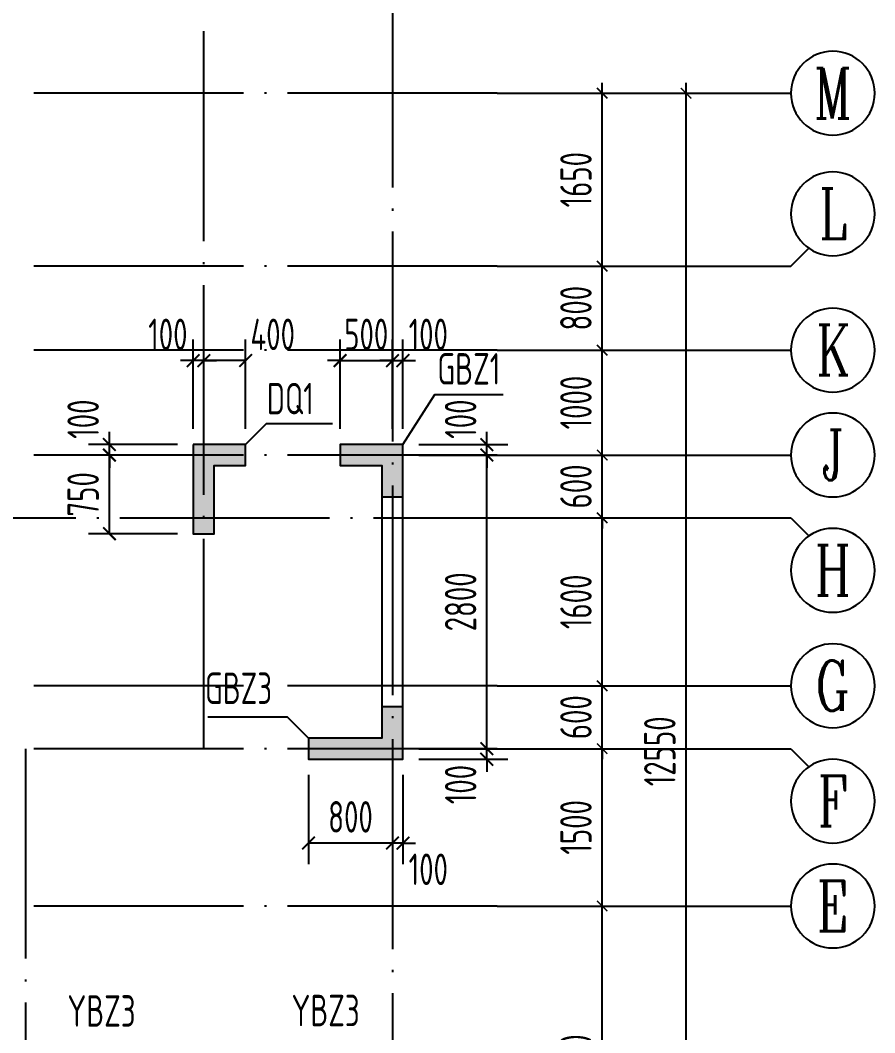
# Model space of a CAD drawing. Extents: x -812054 to 22247, y -644080 to 1003627.
# Drawn here: x -434369 to -426219, y -286469 to -276815 of the extents above; entities that cross this region are included whole.
import ezdxf
from ezdxf.enums import TextEntityAlignment as Align

# ---------------------------------------------------------------- set-up
doc = ezdxf.new("R2010")
doc.units = 0
doc.header["$LTSCALE"] = 1000
doc.linetypes.add('DOTE', pattern=[2.42, 2, -0.2, 0.02, -0.2])
doc.layers.get('0').update_dxf_attribs({"linetype": 'CONTINUOUS'})
doc.layers.get('DEFPOINTS').update_dxf_attribs({"linetype": 'CONTINUOUS'})
for name, color, linetype in [('A-AXIS', 1, 'CONTINUOUS'), ('A-DOTE', 10, 'DOTE'), ('AXIS_NUM', 7, 'CONTINUOUS'), ('S-Q墙实线', 6, 'CONTINUOUS'), ('S-Q墙标注', 3, 'CONTINUOUS'), ('S-X详图填充', 252, 'CONTINUOUS'), ('S-X详图实线', 4, 'CONTINUOUS'), ('S-Y一般标注', 3, 'CONTINUOUS'), ('S-Z柱编号', 6, 'CONTINUOUS')]:
    doc.layers.add(name, color=color, linetype=linetype)
doc.styles.add('TSSD_Axis', font='complex.shx', dxfattribs={"width": 0.7, "bigfont": 'hztxt.shx'})
doc.styles.add('TSSD_DIMENSION', font='Tssdeng.shx', dxfattribs={"width": 0.7, "bigfont": 'tssdchn.shx'})
doc.styles.add('TSSD_REIN', font='tssdeng.shx', dxfattribs={"width": 0.7, "height": 300, "bigfont": 'tssdchn.shx'})
doc.styles.add('结构文字', font='zstxt.shx', dxfattribs={"width": 0.7, "bigfont": 'zshz.shx'})
doc.dimstyles.new('STRUCK', dxfattribs={"dimtxt": 400, "dimasz": 121, "dimexe": 200, "dimexo": 150, "dimgap": 115, "dimtad": 1, "dimdec": 0, "dimdsep": 46, "dimtxsty": '结构文字', "dimblk": 'ARCHTICK', "dimcen": 400, "dimclrd": 3, "dimclre": 3, "dimclrt": 7, "dimadec": 0, "dimazin": 0, "dimtfac": 1, "dimtdec": 0, "dimtix": 1, "dimtmove": 2, "dimatfit": 3, "dimldrblk": '_DIMX', "dimfxl": 1, "dimtolj": 1, "dimtzin": 0, "dimarcsym": 0})
doc.dimstyles.new('TSSD_100_100', dxfattribs={"dimtxt": 300, "dimasz": 100, "dimexe": 100, "dimexo": 250, "dimgap": 100, "dimtad": 1, "dimdec": 0, "dimzin": 0, "dimdsep": 46, "dimtxsty": 'TSSD_DIMENSION', "dimblk": 'ARCHTICK', "dimcen": 0, "dimdle": 100, "dimclrt": 7, "dimadec": 0, "dimazin": 0, "dimtfac": 1, "dimtdec": 0, "dimtix": 1, "dimtmove": 2, "dimatfit": 3, "dimldrblk": 'ARCHTICK', "dimfxl": 1, "dimtolj": 1, "dimtzin": 0, "dimarcsym": 0})

# ---------------------------------------------------------------- blocks, each defined once
blk = doc.blocks.new('ts_axno')
at = {"color": 0, "linetype": 'ByBlock', "lineweight": -2}
blk.add_circle((0, 0), 0.5, dxfattribs=at)
at = {"color": 0, "linetype": 'ByBlock', "lineweight": -2, "style": 'TSSD_Axis', "width": 0.7}
blk.add_attdef('A', text='', height=0.6, dxfattribs=at).set_placement((0, 0), align=Align.MIDDLE_CENTER)
blk = doc.blocks.new('_ArchTick')
at = {"color": 0, "linetype": 'ByBlock', "const_width": 0.15}
blk.add_lwpolyline([(-0.5, -0.5), (0.5, 0.5)], dxfattribs=at)
blk = doc.blocks.new('*D188')
at = {"layer": 'DEFPOINTS', "color": 0, "transparency": 16777216}
for p in [(55600, 10900), (56600, 10900), (55600, 9400)]:
    blk.add_point(p, dxfattribs=at)
at = {"layer": 'S-Y一般标注', "color": 0, "lineweight": -2, "transparency": 16777216}
for p, q in [((56600, 9300), (56600, 11000)), ((55850, 10900), (56700, 10900)), ((55850, 9400), (56700, 9400))]:
    blk.add_line(p, q, dxfattribs=at)
at = {"layer": 'S-Y一般标注', "color": 0, "lineweight": -2, "transparency": 16777216, "xscale": 100, "yscale": 100, "zscale": 100}
for p, rotation in [((56600, 10900), 90), ((56600, 9400), 270)]:
    blk.add_blockref('_ArchTick', p, dxfattribs=dict(at, rotation=rotation))
at = {"layer": 'S-Y一般标注', "color": 7, "transparency": 16777216, "insert": (56350, 10150), "char_height": 300, "attachment_point": 5, "rotation": 90, "style": 'TSSD_DIMENSION'}
blk.add_mtext('\\A1;1500', dxfattribs=at)
blk = doc.blocks.new('*D189')
at = {"layer": 'DEFPOINTS', "color": 0, "transparency": 16777216}
for p in [(55600, 11500), (56600, 11500), (55600, 10900)]:
    blk.add_point(p, dxfattribs=at)
at = {"layer": 'S-Y一般标注', "color": 0, "lineweight": -2, "transparency": 16777216}
for p, q in [((56600, 11500), (56600, 11600)), ((55850, 11500), (56700, 11500)), ((56600, 10900), (56600, 11500)), ((55850, 10900), (56700, 10900)), ((56600, 10900), (56600, 10800))]:
    blk.add_line(p, q, dxfattribs=at)
at = {"layer": 'S-Y一般标注', "color": 0, "lineweight": -2, "transparency": 16777216, "xscale": 100, "yscale": 100, "zscale": 100}
for p, rotation in [((56600, 11500), 270), ((56600, 10900), 90)]:
    blk.add_blockref('_ArchTick', p, dxfattribs=dict(at, rotation=rotation))
at = {"layer": 'S-Y一般标注', "color": 7, "transparency": 16777216, "insert": (56350, 11200), "char_height": 300, "attachment_point": 5, "rotation": 90, "style": 'TSSD_DIMENSION'}
blk.add_mtext('\\A1;600', dxfattribs=at)
blk = doc.blocks.new('*D190')
at = {"layer": 'DEFPOINTS', "color": 0, "transparency": 16777216}
for p in [(55600, 13100.3), (56600, 13100.3), (55600, 11500)]:
    blk.add_point(p, dxfattribs=at)
at = {"layer": 'S-Y一般标注', "color": 0, "lineweight": -2, "transparency": 16777216}
for p, q in [((56600, 11400), (56600, 13200.3)), ((55850, 13100.3), (56700, 13100.3)), ((55850, 11500), (56700, 11500))]:
    blk.add_line(p, q, dxfattribs=at)
at = {"layer": 'S-Y一般标注', "color": 0, "lineweight": -2, "transparency": 16777216, "xscale": 100, "yscale": 100, "zscale": 100}
for p, rotation in [((56600, 13100.3), 90), ((56600, 11500), 270)]:
    blk.add_blockref('_ArchTick', p, dxfattribs=dict(at, rotation=rotation))
at = {"layer": 'S-Y一般标注', "color": 7, "transparency": 16777216, "insert": (56350, 12300.2), "char_height": 300, "attachment_point": 5, "rotation": 90, "style": 'TSSD_DIMENSION'}
blk.add_mtext('\\A1;1600', dxfattribs=at)
blk = doc.blocks.new('*D191')
at = {"layer": 'DEFPOINTS', "color": 0, "transparency": 16777216}
for p in [(55600, 13700), (56600, 13700), (55600, 13100.3)]:
    blk.add_point(p, dxfattribs=at)
at = {"layer": 'S-Y一般标注', "color": 0, "lineweight": -2, "transparency": 16777216}
for p, q in [((56600, 13700), (56600, 13800)), ((55850, 13700), (56700, 13700)), ((56600, 13100.3), (56600, 13700)), ((55850, 13100.3), (56700, 13100.3)), ((56600, 13100.3), (56600, 13000.3))]:
    blk.add_line(p, q, dxfattribs=at)
at = {"layer": 'S-Y一般标注', "color": 0, "lineweight": -2, "transparency": 16777216, "xscale": 100, "yscale": 100, "zscale": 100}
for p, rotation in [((56600, 13700), 270), ((56600, 13100.3), 90)]:
    blk.add_blockref('_ArchTick', p, dxfattribs=dict(at, rotation=rotation))
at = {"layer": 'S-Y一般标注', "color": 7, "transparency": 16777216, "insert": (56350, 13400.2), "char_height": 300, "attachment_point": 5, "rotation": 90, "style": 'TSSD_DIMENSION'}
blk.add_mtext('\\A1;600', dxfattribs=at)
blk = doc.blocks.new('*D192')
at = {"layer": 'DEFPOINTS', "color": 0, "transparency": 16777216}
for p in [(55600, 14700), (56600, 14700), (55600, 13700)]:
    blk.add_point(p, dxfattribs=at)
at = {"layer": 'S-Y一般标注', "color": 0, "lineweight": -2, "transparency": 16777216}
for p, q in [((56600, 13600), (56600, 14800)), ((55850, 14700), (56700, 14700)), ((55850, 13700), (56700, 13700))]:
    blk.add_line(p, q, dxfattribs=at)
at = {"layer": 'S-Y一般标注', "color": 0, "lineweight": -2, "transparency": 16777216, "xscale": 100, "yscale": 100, "zscale": 100}
for p, rotation in [((56600, 14700), 90), ((56600, 13700), 270)]:
    blk.add_blockref('_ArchTick', p, dxfattribs=dict(at, rotation=rotation))
at = {"layer": 'S-Y一般标注', "color": 7, "transparency": 16777216, "insert": (56350, 14200), "char_height": 300, "attachment_point": 5, "rotation": 90, "style": 'TSSD_DIMENSION'}
blk.add_mtext('\\A1;1000', dxfattribs=at)
blk = doc.blocks.new('*D193')
at = {"layer": 'DEFPOINTS', "color": 0, "transparency": 16777216}
for p in [(55600, 17150), (57400, 17150), (55600, 4600)]:
    blk.add_point(p, dxfattribs=at)
at = {"layer": 'S-Y一般标注', "color": 0, "lineweight": -2, "transparency": 16777216}
for p, q in [((57400, 4500), (57400, 17250)), ((55850, 17150), (57500, 17150)), ((55850, 4600), (57500, 4600))]:
    blk.add_line(p, q, dxfattribs=at)
at = {"layer": 'S-Y一般标注', "color": 0, "lineweight": -2, "transparency": 16777216, "xscale": 100, "yscale": 100, "zscale": 100}
for p, rotation in [((57400, 17150), 90), ((57400, 4600), 270)]:
    blk.add_blockref('_ArchTick', p, dxfattribs=dict(at, rotation=rotation))
at = {"layer": 'S-Y一般标注', "color": 7, "transparency": 16777216, "insert": (57150, 10875), "char_height": 300, "attachment_point": 5, "rotation": 90, "style": 'TSSD_DIMENSION'}
blk.add_mtext('\\A1;12550', dxfattribs=at)
blk = doc.blocks.new('*D194')
at = {"layer": 'DEFPOINTS', "color": 0, "transparency": 16777216}
for p in [(55600, 15500), (56600, 15500), (55600, 14700)]:
    blk.add_point(p, dxfattribs=at)
at = {"layer": 'S-Y一般标注', "color": 0, "lineweight": -2, "transparency": 16777216}
for p, q in [((56600, 14600), (56600, 15600)), ((55850, 15500), (56700, 15500)), ((55850, 14700), (56700, 14700))]:
    blk.add_line(p, q, dxfattribs=at)
at = {"layer": 'S-Y一般标注', "color": 0, "lineweight": -2, "transparency": 16777216, "xscale": 100, "yscale": 100, "zscale": 100}
for p, rotation in [((56600, 15500), 90), ((56600, 14700), 270)]:
    blk.add_blockref('_ArchTick', p, dxfattribs=dict(at, rotation=rotation))
at = {"layer": 'S-Y一般标注', "color": 7, "transparency": 16777216, "insert": (56350, 15100), "char_height": 300, "attachment_point": 5, "rotation": 90, "style": 'TSSD_DIMENSION'}
blk.add_mtext('\\A1;800', dxfattribs=at)
blk = doc.blocks.new('*D196')
at = {"layer": 'DEFPOINTS', "color": 0, "transparency": 16777216}
for p in [(55600, 9400), (56600, 9400), (55600, 6400)]:
    blk.add_point(p, dxfattribs=at)
at = {"layer": 'S-Y一般标注', "color": 0, "lineweight": -2, "transparency": 16777216}
for p, q in [((56600, 6300), (56600, 9500)), ((55850, 9400), (56700, 9400)), ((55850, 6400), (56700, 6400))]:
    blk.add_line(p, q, dxfattribs=at)
at = {"layer": 'S-Y一般标注', "color": 0, "lineweight": -2, "transparency": 16777216, "xscale": 100, "yscale": 100, "zscale": 100}
for p, rotation in [((56600, 9400), 90), ((56600, 6400), 270)]:
    blk.add_blockref('_ArchTick', p, dxfattribs=dict(at, rotation=rotation))
at = {"layer": 'S-Y一般标注', "color": 7, "transparency": 16777216, "insert": (56350, 7900), "char_height": 300, "attachment_point": 5, "rotation": 90, "style": 'TSSD_DIMENSION'}
blk.add_mtext('\\A1;3000', dxfattribs=at)
blk = doc.blocks.new('*D197')
at = {"layer": 'DEFPOINTS', "color": 0, "transparency": 16777216}
for p in [(55600, 17150), (56600, 17150), (55600, 15500)]:
    blk.add_point(p, dxfattribs=at)
at = {"layer": 'S-Y一般标注', "color": 0, "lineweight": -2, "transparency": 16777216}
for p, q in [((56600, 15400), (56600, 17250)), ((55850, 17150), (56700, 17150)), ((55850, 15500), (56700, 15500))]:
    blk.add_line(p, q, dxfattribs=at)
at = {"layer": 'S-Y一般标注', "color": 0, "lineweight": -2, "transparency": 16777216, "xscale": 100, "yscale": 100, "zscale": 100}
for p, rotation in [((56600, 17150), 90), ((56600, 15500), 270)]:
    blk.add_blockref('_ArchTick', p, dxfattribs=dict(at, rotation=rotation))
at = {"layer": 'S-Y一般标注', "color": 7, "transparency": 16777216, "insert": (56350, 16325), "char_height": 300, "attachment_point": 5, "rotation": 90, "style": 'TSSD_DIMENSION'}
blk.add_mtext('\\A1;1650', dxfattribs=at)
blk = doc.blocks.new('*D1733')
at = {"layer": 'DEFPOINTS', "color": 0, "transparency": 16777216}
for p in [(-430718.8, -283760.3), (-429918.8, -283760.3), (-430718.8, -283860.3)]:
    blk.add_point(p, dxfattribs=at)
at = {"layer": 'S-Q墙标注', "color": 3, "lineweight": -2, "transparency": 16777216}
for p, q in [((-429918.8, -283760.3), (-429918.8, -283639.3)), ((-430568.8, -283760.3), (-429718.8, -283760.3)), ((-429918.8, -283860.3), (-429918.8, -283760.3)), ((-430568.8, -283860.3), (-429718.8, -283860.3)), ((-429918.8, -283860.3), (-429918.8, -283981.3))]:
    blk.add_line(p, q, dxfattribs=at)
at = {"layer": 'S-Q墙标注', "color": 3, "lineweight": -2, "transparency": 16777216, "xscale": 121, "yscale": 121, "zscale": 121}
for p, rotation in [((-429918.8, -283760.3), 270), ((-429918.8, -283860.3), 90)]:
    blk.add_blockref('_ArchTick', p, dxfattribs=dict(at, rotation=rotation))
at = {"layer": 'S-Q墙标注', "color": 7, "transparency": 16777216, "insert": (-430168.8, -284102.3), "char_height": 300, "attachment_point": 5, "rotation": 90, "style": 'TSSD_REIN'}
blk.add_mtext('\\A1;100', dxfattribs=at)
blk = doc.blocks.new('_DIMX')
blk.add_line((-150, 0), (150, 0))
at = {"const_width": 50}
blk.add_lwpolyline([(-70, -70), (70, 70)], dxfattribs=at)
blk = doc.blocks.new('*D1734')
at = {"layer": 'DEFPOINTS', "color": 0, "transparency": 16777216}
for p in [(-430718.8, -280960.3), (-429918.8, -280960.3), (-430718.8, -283760.3)]:
    blk.add_point(p, dxfattribs=at)
at = {"layer": 'S-Q墙标注', "color": 3, "lineweight": -2, "transparency": 16777216}
for p, q in [((-430568.8, -280960.3), (-429718.8, -280960.3)), ((-429918.8, -283760.3), (-429918.8, -280960.3)), ((-430568.8, -283760.3), (-429718.8, -283760.3))]:
    blk.add_line(p, q, dxfattribs=at)
at = {"layer": 'S-Q墙标注', "color": 3, "lineweight": -2, "transparency": 16777216, "xscale": 121, "yscale": 121, "zscale": 121}
for p, rotation in [((-429918.8, -280960.3), 90), ((-429918.8, -283760.3), 270)]:
    blk.add_blockref('_ArchTick', p, dxfattribs=dict(at, rotation=rotation))
at = {"layer": 'S-Q墙标注', "color": 7, "transparency": 16777216, "insert": (-430168.8, -282360.3), "char_height": 300, "attachment_point": 5, "rotation": 90, "style": 'TSSD_REIN'}
blk.add_mtext('\\A1;2800', dxfattribs=at)
blk = doc.blocks.new('*D1735')
at = {"layer": 'DEFPOINTS', "color": 0, "transparency": 16777216}
for p in [(-430718.8, -280860.3), (-429918.8, -280860.3), (-430718.8, -280960.3)]:
    blk.add_point(p, dxfattribs=at)
at = {"layer": 'S-Q墙标注', "color": 3, "lineweight": -2, "transparency": 16777216}
for p, q in [((-429918.8, -280860.3), (-429918.8, -280739.3)), ((-430568.8, -280860.3), (-429718.8, -280860.3)), ((-429918.8, -280960.3), (-429918.8, -280860.3)), ((-430568.8, -280960.3), (-429718.8, -280960.3)), ((-429918.8, -280960.3), (-429918.8, -281081.3))]:
    blk.add_line(p, q, dxfattribs=at)
at = {"layer": 'S-Q墙标注', "color": 3, "lineweight": -2, "transparency": 16777216, "xscale": 121, "yscale": 121, "zscale": 121}
for p, rotation in [((-429918.8, -280860.3), 270), ((-429918.8, -280960.3), 90)]:
    blk.add_blockref('_ArchTick', p, dxfattribs=dict(at, rotation=rotation))
at = {"layer": 'S-Q墙标注', "color": 7, "transparency": 16777216, "insert": (-430168.8, -280618.4), "char_height": 300, "attachment_point": 5, "rotation": 90, "style": 'TSSD_REIN'}
blk.add_mtext('\\A1;100', dxfattribs=at)
blk = doc.blocks.new('*D1736')
at = {"layer": 'DEFPOINTS', "color": 0, "transparency": 16777216}
for p in [(-430818.9, -283860.3), (-430718.8, -283860.3), (-430818.9, -284660.3)]:
    blk.add_point(p, dxfattribs=at)
at = {"layer": 'S-Q墙标注', "color": 3, "lineweight": -2, "transparency": 16777216}
for p, q in [((-430818.9, -284010.3), (-430818.9, -284860.3)), ((-430718.8, -284010.3), (-430718.8, -284860.3)), ((-430818.9, -284660.3), (-430939.9, -284660.3)), ((-430718.8, -284660.3), (-430818.9, -284660.3)), ((-430718.8, -284660.3), (-430597.8, -284660.3))]:
    blk.add_line(p, q, dxfattribs=at)
at = {"layer": 'S-Q墙标注', "color": 3, "lineweight": -2, "transparency": 16777216, "xscale": 121, "yscale": 121, "zscale": 121}
blk.add_blockref('_ArchTick', (-430818.9, -284660.3), dxfattribs=at)
at = {"layer": 'S-Q墙标注', "color": 3, "lineweight": -2, "transparency": 16777216, "xscale": 121, "yscale": 121, "zscale": 121, "rotation": 180}
blk.add_blockref('_ArchTick', (-430718.8, -284660.3), dxfattribs=at)
at = {"layer": 'S-Q墙标注', "color": 7, "transparency": 16777216, "insert": (-430476.9, -284910.3), "char_height": 300, "attachment_point": 5, "style": 'TSSD_REIN'}
blk.add_mtext('\\A1;100', dxfattribs=at)
blk = doc.blocks.new('*D1737')
at = {"layer": 'DEFPOINTS', "color": 0, "transparency": 16777216}
for p in [(-431618.9, -283860.3), (-430818.9, -283860.3), (-431618.9, -284660.3)]:
    blk.add_point(p, dxfattribs=at)
at = {"layer": 'S-Q墙标注', "color": 3, "lineweight": -2, "transparency": 16777216}
for p, q in [((-431618.9, -284010.3), (-431618.9, -284860.3)), ((-430818.9, -284010.3), (-430818.9, -284860.3)), ((-430818.9, -284660.3), (-431618.9, -284660.3))]:
    blk.add_line(p, q, dxfattribs=at)
at = {"layer": 'S-Q墙标注', "color": 3, "lineweight": -2, "transparency": 16777216, "xscale": 121, "yscale": 121, "zscale": 121, "rotation": 180}
blk.add_blockref('_ArchTick', (-431618.9, -284660.3), dxfattribs=at)
at = {"layer": 'S-Q墙标注', "color": 3, "lineweight": -2, "transparency": 16777216, "xscale": 121, "yscale": 121, "zscale": 121}
blk.add_blockref('_ArchTick', (-430818.9, -284660.3), dxfattribs=at)
at = {"layer": 'S-Q墙标注', "color": 7, "transparency": 16777216, "insert": (-431218.9, -284410.3), "char_height": 300, "attachment_point": 5, "style": 'TSSD_REIN'}
blk.add_mtext('\\A1;800', dxfattribs=at)
blk = doc.blocks.new('*D1740')
at = {"layer": 'DEFPOINTS', "color": 0, "transparency": 16777216}
for p in [(-430818.9, -280060.3), (-431318.8, -280860.3), (-430818.9, -280860.3)]:
    blk.add_point(p, dxfattribs=at)
at = {"layer": 'S-Q墙标注', "color": 3, "lineweight": -2, "transparency": 16777216}
for p, q in [((-431318.8, -280710.3), (-431318.8, -279860.3)), ((-430818.9, -280710.3), (-430818.9, -279860.3)), ((-431318.8, -280060.3), (-431439.8, -280060.3)), ((-431318.8, -280060.3), (-430818.9, -280060.3)), ((-430818.9, -280060.3), (-430697.9, -280060.3))]:
    blk.add_line(p, q, dxfattribs=at)
at = {"layer": 'S-Q墙标注', "color": 3, "lineweight": -2, "transparency": 16777216, "xscale": 121, "yscale": 121, "zscale": 121}
blk.add_blockref('_ArchTick', (-431318.8, -280060.3), dxfattribs=at)
at = {"layer": 'S-Q墙标注', "color": 3, "lineweight": -2, "transparency": 16777216, "xscale": 121, "yscale": 121, "zscale": 121, "rotation": 180}
blk.add_blockref('_ArchTick', (-430818.9, -280060.3), dxfattribs=at)
at = {"layer": 'S-Q墙标注', "color": 7, "transparency": 16777216, "insert": (-431068.8, -279810.3), "char_height": 300, "attachment_point": 5, "style": 'TSSD_REIN'}
blk.add_mtext('\\A1;500', dxfattribs=at)
blk = doc.blocks.new('*D1741')
at = {"layer": 'DEFPOINTS', "color": 0, "transparency": 16777216}
for p in [(-430718.8, -280060.3), (-430818.9, -280860.3), (-430718.8, -280860.3)]:
    blk.add_point(p, dxfattribs=at)
at = {"layer": 'S-Q墙标注', "color": 3, "lineweight": -2, "transparency": 16777216}
for p, q in [((-430818.9, -280710.3), (-430818.9, -279860.3)), ((-430718.8, -280710.3), (-430718.8, -279860.3)), ((-430818.9, -280060.3), (-430939.9, -280060.3)), ((-430818.9, -280060.3), (-430718.8, -280060.3)), ((-430718.8, -280060.3), (-430597.8, -280060.3))]:
    blk.add_line(p, q, dxfattribs=at)
at = {"layer": 'S-Q墙标注', "color": 3, "lineweight": -2, "transparency": 16777216, "xscale": 121, "yscale": 121, "zscale": 121}
blk.add_blockref('_ArchTick', (-430818.9, -280060.3), dxfattribs=at)
at = {"layer": 'S-Q墙标注', "color": 3, "lineweight": -2, "transparency": 16777216, "xscale": 121, "yscale": 121, "zscale": 121, "rotation": 180}
blk.add_blockref('_ArchTick', (-430718.8, -280060.3), dxfattribs=at)
at = {"layer": 'S-Q墙标注', "color": 7, "transparency": 16777216, "insert": (-430476.9, -279810.3), "char_height": 300, "attachment_point": 5, "style": 'TSSD_REIN'}
blk.add_mtext('\\A1;100', dxfattribs=at)
blk = doc.blocks.new('*D1752')
at = {"layer": 'DEFPOINTS', "color": 0, "transparency": 16777216}
for p in [(-433518.9, -280960.3), (-432718.9, -280960.3), (-432718.9, -281710.3)]:
    blk.add_point(p, dxfattribs=at)
at = {"layer": 'S-Q墙标注', "color": 3, "lineweight": -2, "transparency": 16777216}
for p, q in [((-432868.9, -280960.3), (-433718.9, -280960.3)), ((-433518.9, -281710.3), (-433518.9, -280960.3)), ((-432868.9, -281710.3), (-433718.9, -281710.3))]:
    blk.add_line(p, q, dxfattribs=at)
at = {"layer": 'S-Q墙标注', "color": 3, "lineweight": -2, "transparency": 16777216, "xscale": 121, "yscale": 121, "zscale": 121}
for p, rotation in [((-433518.9, -280960.3), 90), ((-433518.9, -281710.3), 270)]:
    blk.add_blockref('_ArchTick', p, dxfattribs=dict(at, rotation=rotation))
at = {"layer": 'S-Q墙标注', "color": 7, "transparency": 16777216, "insert": (-433768.9, -281335.3), "char_height": 300, "attachment_point": 5, "rotation": 90, "style": 'TSSD_REIN'}
blk.add_mtext('\\A1;750', dxfattribs=at)
blk = doc.blocks.new('*D1753')
at = {"layer": 'DEFPOINTS', "color": 0, "transparency": 16777216}
for p in [(-433518.9, -280860.3), (-432718.9, -280860.3), (-432718.9, -280960.3)]:
    blk.add_point(p, dxfattribs=at)
at = {"layer": 'S-Q墙标注', "color": 3, "lineweight": -2, "transparency": 16777216}
for p, q in [((-433518.9, -280860.3), (-433518.9, -280739.3)), ((-432868.9, -280860.3), (-433718.9, -280860.3)), ((-433518.9, -280960.3), (-433518.9, -280860.3)), ((-432868.9, -280960.3), (-433718.9, -280960.3)), ((-433518.9, -280960.3), (-433518.9, -281081.3))]:
    blk.add_line(p, q, dxfattribs=at)
at = {"layer": 'S-Q墙标注', "color": 3, "lineweight": -2, "transparency": 16777216, "xscale": 121, "yscale": 121, "zscale": 121}
for p, rotation in [((-433518.9, -280860.3), 270), ((-433518.9, -280960.3), 90)]:
    blk.add_blockref('_ArchTick', p, dxfattribs=dict(at, rotation=rotation))
at = {"layer": 'S-Q墙标注', "color": 7, "transparency": 16777216, "insert": (-433768.9, -280618.4), "char_height": 300, "attachment_point": 5, "rotation": 90, "style": 'TSSD_REIN'}
blk.add_mtext('\\A1;100', dxfattribs=at)
blk = doc.blocks.new('*D1754')
at = {"layer": 'DEFPOINTS', "color": 0, "transparency": 16777216}
for p in [(-432618.9, -280060.3), (-432618.9, -280860.3), (-432218.9, -280860.3)]:
    blk.add_point(p, dxfattribs=at)
at = {"layer": 'S-Q墙标注', "color": 3, "lineweight": -2, "transparency": 16777216}
for p, q in [((-432618.9, -280710.3), (-432618.9, -279860.3)), ((-432218.9, -280710.3), (-432218.9, -279860.3)), ((-432218.9, -280060.3), (-432618.9, -280060.3))]:
    blk.add_line(p, q, dxfattribs=at)
at = {"layer": 'S-Q墙标注', "color": 3, "lineweight": -2, "transparency": 16777216, "xscale": 121, "yscale": 121, "zscale": 121, "rotation": 180}
blk.add_blockref('_ArchTick', (-432618.9, -280060.3), dxfattribs=at)
at = {"layer": 'S-Q墙标注', "color": 3, "lineweight": -2, "transparency": 16777216, "xscale": 121, "yscale": 121, "zscale": 121}
blk.add_blockref('_ArchTick', (-432218.9, -280060.3), dxfattribs=at)
at = {"layer": 'S-Q墙标注', "color": 7, "transparency": 16777216, "insert": (-431960.9, -279810.3), "char_height": 300, "attachment_point": 5, "style": 'TSSD_REIN'}
blk.add_mtext('\\A1;400', dxfattribs=at)
blk = doc.blocks.new('*D1755')
at = {"layer": 'DEFPOINTS', "color": 0, "transparency": 16777216}
for p in [(-432718.9, -280060.3), (-432718.9, -280860.3), (-432618.9, -280860.3)]:
    blk.add_point(p, dxfattribs=at)
at = {"layer": 'S-Q墙标注', "color": 3, "lineweight": -2, "transparency": 16777216}
for p, q in [((-432718.9, -280710.3), (-432718.9, -279860.3)), ((-432618.9, -280710.3), (-432618.9, -279860.3)), ((-432718.9, -280060.3), (-432839.9, -280060.3)), ((-432618.9, -280060.3), (-432718.9, -280060.3)), ((-432618.9, -280060.3), (-432497.9, -280060.3))]:
    blk.add_line(p, q, dxfattribs=at)
at = {"layer": 'S-Q墙标注', "color": 3, "lineweight": -2, "transparency": 16777216, "xscale": 121, "yscale": 121, "zscale": 121}
blk.add_blockref('_ArchTick', (-432718.9, -280060.3), dxfattribs=at)
at = {"layer": 'S-Q墙标注', "color": 3, "lineweight": -2, "transparency": 16777216, "xscale": 121, "yscale": 121, "zscale": 121, "rotation": 180}
blk.add_blockref('_ArchTick', (-432618.9, -280060.3), dxfattribs=at)
at = {"layer": 'S-Q墙标注', "color": 7, "transparency": 16777216, "insert": (-432960.8, -279810.3), "char_height": 300, "attachment_point": 5, "style": 'TSSD_REIN'}
blk.add_mtext('\\A1;100', dxfattribs=at)
blk = doc.blocks.new('20210726.16395156')
at = {"layer": 'A-AXIS'}
for p, q in [((55600, 17150), (58400, 17150)), ((58400, 15500), (58571.6, 15671.7)), ((55600, 15500), (58400, 15500)), ((55600, 14700), (58400, 14700)), ((55600, 13700), (58400, 13700)), ((55600, 13100.3), (58400, 13100.3)), ((58400, 13100.3), (58571.6, 12928.7)), ((55600, 11500), (58400, 11500)), ((55600, 10900), (58400, 10900)), ((58400, 10900), (58571.6, 10728.4)), ((55600, 9400), (58400, 9400))]:
    blk.add_line(p, q, dxfattribs=at)
at = {"layer": 'A-DOTE'}
for p, q in [((52800, 10900), (52800, 18249.9)), ((54600, 18249.9), (54600, 3600)), ((55600, 17150), (3600, 17150)), ((55600, 15500), (3600, 15500)), ((55600, 14700), (3600, 14700)), ((55600, 13700), (3600, 13700)), ((3600, 13100.3), (55600, 13100.3)), ((55600, 11500), (3600, 11500)), ((55600, 10900), (3600, 10900)), ((51100, 10900), (51100, 3600)), ((55600, 9400), (3600, 9400))]:
    blk.add_line(p, q, dxfattribs=at)
at = {"layer": 'A-AXIS'}
ref = blk.add_blockref('ts_axno', (58800, 17150), dxfattribs=dict(at, xscale=-800, yscale=800, zscale=800))
ref.add_attrib('G', 'M', dxfattribs={"layer": 'AXIS_NUM', "height": 480, "style": 'TSSD_Axis', "width": 0.7}).set_placement((58800, 17150), align=Align.MIDDLE_CENTER)
ref = blk.add_blockref('ts_axno', (58800, 16000), dxfattribs=dict(at, xscale=-800, yscale=800, zscale=800))
ref.add_attrib('G', 'L', dxfattribs={"layer": 'AXIS_NUM', "height": 480, "style": 'TSSD_Axis', "width": 0.7}).set_placement((58800, 16000), align=Align.MIDDLE_CENTER)
ref = blk.add_blockref('ts_axno', (58800, 14700), dxfattribs=dict(at, xscale=-800, yscale=800, zscale=800))
ref.add_attrib('G', 'K', dxfattribs={"layer": 'AXIS_NUM', "height": 480, "style": 'TSSD_Axis', "width": 0.7}).set_placement((58800, 14700), align=Align.MIDDLE_CENTER)
ref = blk.add_blockref('ts_axno', (58800, 13700), dxfattribs=dict(at, xscale=-800, yscale=800, zscale=800))
ref.add_attrib('G', 'J', dxfattribs={"layer": 'AXIS_NUM', "height": 480, "style": 'TSSD_Axis', "width": 0.7}).set_placement((58800, 13700), align=Align.MIDDLE_CENTER)
ref = blk.add_blockref('ts_axno', (58800, 12600.3), dxfattribs=dict(at, xscale=-800, yscale=800, zscale=800))
ref.add_attrib('C', 'H', dxfattribs={"layer": 'AXIS_NUM', "height": 480, "style": 'TSSD_Axis', "width": 0.7}).set_placement((58800, 12600.3), align=Align.MIDDLE_CENTER)
ref = blk.add_blockref('ts_axno', (58800, 11500), dxfattribs=dict(at, xscale=-800, yscale=800, zscale=800))
ref.add_attrib('D', 'G', dxfattribs={"layer": 'AXIS_NUM', "height": 480, "style": 'TSSD_Axis', "width": 0.7}).set_placement((58800, 11500), align=Align.MIDDLE_CENTER)
ref = blk.add_blockref('ts_axno', (58800, 10400), dxfattribs=dict(at, xscale=-800, yscale=800, zscale=800))
ref.add_attrib('C', 'F', dxfattribs={"layer": 'AXIS_NUM', "height": 480, "style": 'TSSD_Axis', "width": 0.7}).set_placement((58800, 10400), align=Align.MIDDLE_CENTER)
ref = blk.add_blockref('ts_axno', (58800, 9400), dxfattribs=dict(at, xscale=-800, yscale=800, zscale=800))
ref.add_attrib('B', 'E', dxfattribs={"layer": 'AXIS_NUM', "height": 480, "style": 'TSSD_Axis', "width": 0.7}).set_placement((58800, 9400), align=Align.MIDDLE_CENTER)
at = {"layer": 'S-Y一般标注'}
for base, p1, p2, picture, middle in [((57400, 17150), (55600, 4600), (55600, 17150), '*D193', (57150, 10875)), ((56600, 17150), (55600, 15500), (55600, 17150), '*D197', (56350, 16325)), ((56600, 15500), (55600, 14700), (55600, 15500), '*D194', (56350, 15100)), ((56600, 14700), (55600, 13700), (55600, 14700), '*D192', (56350, 14200)), ((56600, 13700), (55600, 13100.3), (55600, 13700), '*D191', (56350, 13400.2)), ((56600, 13100.3), (55600, 11500), (55600, 13100.3), '*D190', (56350, 12300.2)), ((56600, 11500), (55600, 10900), (55600, 11500), '*D189', (56350, 11200)), ((56600, 10900), (55600, 9400), (55600, 10900), '*D188', (56350, 10150)), ((56600, 9400), (55600, 6400), (55600, 9400), '*D196', (56350, 7900))]:
    dim = blk.add_linear_dim(base=base, p1=p1, p2=p2, angle=90, dimstyle='TSSD_100_100', dxfattribs=at)
    dim.commit()
    dim.dimension.update_dxf_attribs({"geometry": picture, "text_midpoint": middle})

msp = doc.modelspace()

# ---------------------------------------------------------------- hatches: boundary and pattern name
at = {"layer": 'S-X详图填充'}
h = msp.add_hatch(color=256, dxfattribs=at)
h.dxf.hatch_style = 1
h.paths.add_polyline_path([(-432718.86, -280860.33), (-432718.86, -281710.31), (-432518.86, -281710.31), (-432518.86, -281060.33), (-432218.95, -281060.33), (-432218.95, -280860.33)])
h = msp.add_hatch(color=256, dxfattribs=at)
h.dxf.hatch_style = 1
h.paths.add_polyline_path([(-430918.85, -281360.33), (-430718.85, -281360.33), (-430718.85, -280860.33), (-431318.85, -280860.33), (-431318.85, -281060.33), (-430918.85, -281060.33)])
h = msp.add_hatch(color=256, dxfattribs=at)
h.dxf.hatch_style = 1
h.paths.add_polyline_path([(-430718.85, -283360.33), (-430918.85, -283360.33), (-430918.85, -283660.33), (-431618.85, -283660.33), (-431618.85, -283860.33), (-430718.85, -283860.33)])

# ---------------------------------------------------------------- linework, layer by layer
at = {"layer": 'S-Q墙实线'}
for points in [[(-432718.86, -280860.33), (-432718.86, -281710.31), (-432518.86, -281710.31), (-432518.86, -281060.33), (-432218.95, -281060.33), (-432218.95, -280860.33)], [(-430918.85, -283660.33), (-431618.85, -283660.33), (-431618.85, -283860.33), (-430718.85, -283860.33), (-430718.85, -280860.33), (-431318.85, -280860.33), (-431318.85, -281060.33), (-430918.85, -281060.33)]]:
    msp.add_lwpolyline(points, close=True, dxfattribs=at)
at = {"layer": 'S-X详图实线'}
for points in [[(-432718.86, -280860.33), (-432718.86, -281710.31), (-432518.86, -281710.31), (-432518.86, -281060.33), (-432218.95, -281060.33), (-432218.95, -280860.33), (-432718.86, -280860.33)], [(-430918.85, -281360.33), (-430718.85, -281360.33), (-430718.85, -280860.33), (-431318.85, -280860.33), (-431318.85, -281060.33), (-430918.85, -281060.33), (-430918.85, -281360.33)], [(-430718.85, -283360.33), (-430918.85, -283360.33), (-430918.85, -283660.33), (-431618.85, -283660.33), (-431618.85, -283860.33), (-430718.85, -283860.33), (-430718.85, -283360.33)]]:
    msp.add_lwpolyline(points, close=True, dxfattribs=at)
at = {"layer": 'S-Z柱编号', "color": 7}
for points in [[(-430718.85, -280860.33), (-430416.06, -280383.32), (-429764.48, -280383.32)], [(-432218.95, -280860.33), (-432018.95, -280660.33), (-431391.47, -280660.33)], [(-431618.85, -283660.33), (-431818.85, -283460.33), (-432579.93, -283460.33)]]:
    msp.add_lwpolyline(points, dxfattribs=at)

# ---------------------------------------------------------------- block references
at = {"layer": 'A-DOTE'}
msp.add_blockref('20210726.16395156', (-485418.85, -294660.38), dxfattribs=at)

# ---------------------------------------------------------------- texts
at = {"layer": 'S-Z柱编号', "color": 7, "style": 'TSSD_REIN', "width": 0.7}
for s, p in [('GBZ1', (-430390.06, -280378.84)), ('DQ1', (-432017.07, -280662.05)), ('GBZ3', (-432606.81, -283424.08)), ('YBZ3', (-433918.86, -286501.05)), ('YBZ3', (-431781.69, -286496.63))]:
    msp.add_text(s, height=300, dxfattribs=at).set_placement(p, align=Align.BOTTOM_LEFT)

# ---------------------------------------------------------------- dimensions: what is measured, and where the dimension line sits
at = {"layer": 'S-Q墙标注'}
for base, p1, p2, angle, picture, middle in [((-432718.86, -280060.33), (-432618.85, -280860.33), (-432718.86, -280860.33), 180, '*D1755', (-432960.78, -279810.33)), ((-432618.85, -280060.33), (-432218.95, -280860.33), (-432618.85, -280860.33), 180, '*D1754', (-431960.87, -279810.33)), ((-433518.86, -280860.33), (-432718.86, -280960.33), (-432718.86, -280860.33), 90, '*D1753', (-433768.86, -280618.41)), ((-429918.85, -280860.33), (-430718.85, -280960.33), (-430718.85, -280860.33), 90, '*D1735', (-430168.85, -280618.41)), ((-429918.85, -283760.33), (-430718.85, -283860.33), (-430718.85, -283760.33), 90, '*D1733', (-430168.85, -284102.25)), ((-430818.85, -284660.33), (-430718.85, -283860.33), (-430818.85, -283860.33), 180, '*D1736', (-430476.93, -284910.33))]:
    dim = msp.add_linear_dim(base=base, p1=p1, p2=p2, angle=angle, dimstyle='STRUCK', override={"dimtxt": 300, "dimgap": 100, "dimtxsty": 'TSSD_REIN'}, dxfattribs=at)
    dim.commit()
    dim.dimension.update_dxf_attribs({"geometry": picture, "text_midpoint": middle, "dimtype": 160})
dim = msp.add_linear_dim(base=(-430818.85, -280060.33), p1=(-431318.85, -280860.33), p2=(-430818.85, -280860.33), dimstyle='STRUCK', override={"dimtxt": 300, "dimgap": 100, "dimtxsty": 'TSSD_REIN'}, dxfattribs=at)
dim.commit()
dim.dimension.update_dxf_attribs({"geometry": '*D1740', "text_midpoint": (-431068.85, -279810.33)})
dim = msp.add_linear_dim(base=(-430718.84, -280060.33), p1=(-430818.85, -280860.33), p2=(-430718.84, -280860.33), dimstyle='STRUCK', override={"dimtxt": 300, "dimgap": 100, "dimtxsty": 'TSSD_REIN'}, dxfattribs=at)
dim.commit()
dim.dimension.update_dxf_attribs({"geometry": '*D1741', "text_midpoint": (-430476.92, -279810.33), "dimtype": 160})
for base, p1, p2, angle, picture, middle in [((-433518.86, -280960.33), (-432718.86, -281710.31), (-432718.86, -280960.33), 90, '*D1752', (-433768.86, -281335.32)), ((-429918.85, -280960.33), (-430718.85, -283760.33), (-430718.85, -280960.33), 90, '*D1734', (-430168.85, -282360.33)), ((-431618.85, -284660.33), (-430818.85, -283860.33), (-431618.85, -283860.33), 180, '*D1737', (-431218.85, -284410.33))]:
    dim = msp.add_linear_dim(base=base, p1=p1, p2=p2, angle=angle, dimstyle='STRUCK', override={"dimtxt": 300, "dimgap": 100, "dimtxsty": 'TSSD_REIN'}, dxfattribs=at)
    dim.commit()
    dim.dimension.update_dxf_attribs({"geometry": picture, "text_midpoint": middle})

doc.saveas('drawing.dxf')
